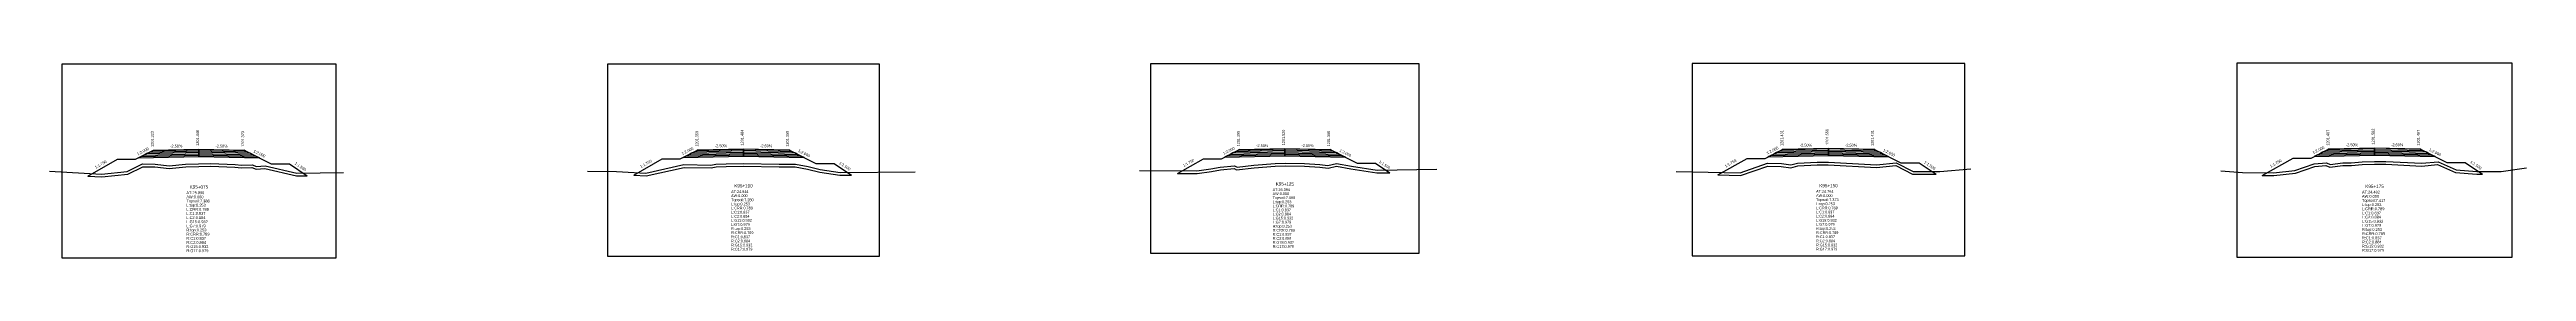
# Model space of a CAD drawing. Extents: x -7 to 78429, y 1189 to 1262.
# Drawn here: x 22939.5 to 23213.1, y 1189.4 to 1211 of the extents above; entities that cross this region are included whole.
import ezdxf
from ezdxf.enums import TextEntityAlignment as Align

# ---------------------------------------------------------------- set-up
doc = ezdxf.new("R2010")
doc.units = 0

msp = doc.modelspace()

# ---------------------------------------------------------------- linework, layer by layer
at = {"layer": 'A4_BORDER', "color": 7}
for points in [[(22940.831, 1189.422), (22971.139, 1189.422), (22971.139, 1210.852), (22940.831, 1210.852), (22940.831, 1189.422)], [(23001.112, 1189.608), (23031.19, 1189.608), (23031.19, 1210.875), (23001.112, 1210.875), (23001.112, 1189.608)], [(23061.108, 1189.911), (23090.808, 1189.911), (23090.808, 1210.911), (23061.108, 1210.911), (23061.108, 1189.911)], [(23120.944, 1189.611), (23151.087, 1189.611), (23151.087, 1210.924), (23120.944, 1210.924), (23120.944, 1189.611)], [(23181.137, 1189.466), (23211.541, 1189.466), (23211.541, 1210.963), (23181.137, 1210.963), (23181.137, 1189.466)]]:
    msp.add_lwpolyline(points, dxfattribs=at)
at = {"layer": 'CLEAR_GROUND', "color": 8}
for points in [[(22943.712, 1198.453), (22945.244, 1198.366), (22948.128, 1198.674), (22949.807, 1199.506), (22951.124, 1199.476), (22952.687, 1199.29), (22954.532, 1199.504), (22955.963, 1199.535), (22957.301, 1199.549), (22959.962, 1199.451), (22960.687, 1199.367), (22961.84, 1199.415), (22962.322, 1199.242), (22963.267, 1199.314), (22966.766, 1198.491), (22967.959, 1198.507)], [(23004.021, 1198.57), (23005.391, 1198.501), (23009.592, 1199.433), (23012.571, 1199.389), (23013.134, 1199.48), (23014.243, 1199.538), (23016.149, 1199.578), (23020.102, 1199.503), (23021.865, 1199.486), (23023.221, 1199.241), (23024.566, 1198.912), (23026.791, 1198.559), (23028.083, 1198.571)], [(23064.099, 1198.761), (23066.257, 1198.757), (23067.838, 1198.969), (23068.836, 1199.147), (23070.346, 1199.299), (23070.632, 1199.147), (23072.573, 1199.362), (23074.895, 1199.562), (23076.007, 1199.601), (23078.125, 1199.559), (23079.806, 1199.466), (23080.726, 1199.348), (23081.67, 1199.547), (23083.254, 1199.28), (23086.132, 1198.816), (23087.539, 1198.841)], [(23123.799, 1198.593), (23126.29, 1198.54), (23129.331, 1199.578), (23130.79, 1199.544), (23131.873, 1199.398), (23132.645, 1199.59), (23134.776, 1199.724), (23135.994, 1199.703), (23141.314, 1199.423), (23143.446, 1199.64), (23145.282, 1198.691), (23147.913, 1198.666)], [(23183.942, 1198.526), (23185.2, 1198.513), (23187.604, 1198.785), (23189.742, 1199.529), (23190.968, 1199.626), (23191.385, 1199.436), (23192.85, 1199.623), (23193.791, 1199.635), (23194.977, 1199.739), (23196.333, 1199.772), (23197.597, 1199.773), (23201.574, 1199.578), (23203.308, 1199.737), (23205.301, 1198.878), (23207.633, 1198.685), (23208.264, 1198.683)]]:
    msp.add_lwpolyline(points, dxfattribs=at)
at = {"layer": 'DESIGN_ROAD_TRIMMED', "color": 1}
for points in [[(22943.712, 1198.453), (22946.985, 1200.323), (22948.985, 1200.323), (22950.985, 1201.323), (22950.985, 1201.323), (22950.88, 1201.27), (22950.88, 1201.27), (22950.564, 1201.112), (22950.564, 1201.112), (22950.248, 1200.955), (22950.248, 1200.955), (22949.932, 1200.797), (22949.932, 1200.797), (22949.616, 1200.639), (22949.616, 1200.639), (22949.301, 1200.481), (22955.985, 1200.648), (22955.985, 1200.798), (22955.985, 1200.798), (22955.985, 1200.948), (22955.985, 1200.948), (22955.985, 1201.098), (22955.985, 1201.098), (22955.985, 1201.248), (22955.985, 1201.248), (22955.985, 1201.398), (22955.985, 1201.398), (22955.985, 1201.448), (22955.985, 1201.448), (22955.985, 1201.448), (22955.985, 1201.448), (22955.985, 1201.448), (22955.985, 1201.398), (22955.985, 1201.398), (22955.985, 1201.248), (22955.985, 1201.248), (22955.985, 1201.098), (22955.985, 1201.098), (22955.985, 1200.948), (22955.985, 1200.948), (22955.985, 1200.798), (22955.985, 1200.798), (22955.985, 1200.648), (22962.669, 1200.481), (22962.353, 1200.639), (22962.353, 1200.639), (22962.038, 1200.797), (22962.038, 1200.797), (22961.722, 1200.955), (22961.722, 1200.955), (22961.406, 1201.112), (22961.406, 1201.112), (22961.09, 1201.27), (22961.09, 1201.27), (22960.985, 1201.323), (22960.985, 1201.323), (22963.985, 1199.823), (22965.985, 1199.823), (22967.959, 1198.507)], [(23004.021, 1198.57), (23007.151, 1200.359), (23009.151, 1200.359), (23011.151, 1201.359), (23011.151, 1201.359), (23011.046, 1201.306), (23011.046, 1201.306), (23010.73, 1201.148), (23010.73, 1201.148), (23010.414, 1200.991), (23010.414, 1200.991), (23010.098, 1200.833), (23010.098, 1200.833), (23009.783, 1200.675), (23009.783, 1200.675), (23009.467, 1200.517), (23016.151, 1200.684), (23016.151, 1200.834), (23016.151, 1200.834), (23016.151, 1200.984), (23016.151, 1200.984), (23016.151, 1201.134), (23016.151, 1201.134), (23016.151, 1201.284), (23016.151, 1201.284), (23016.151, 1201.434), (23016.151, 1201.434), (23016.151, 1201.484), (23016.151, 1201.484), (23016.151, 1201.484), (23016.151, 1201.484), (23016.151, 1201.484), (23016.151, 1201.434), (23016.151, 1201.434), (23016.151, 1201.284), (23016.151, 1201.284), (23016.151, 1201.134), (23016.151, 1201.134), (23016.151, 1200.984), (23016.151, 1200.984), (23016.151, 1200.834), (23016.151, 1200.834), (23016.151, 1200.684), (23022.835, 1200.517), (23022.519, 1200.675), (23022.519, 1200.675), (23022.204, 1200.833), (23022.204, 1200.833), (23021.888, 1200.991), (23021.888, 1200.991), (23021.572, 1201.148), (23021.572, 1201.148), (23021.256, 1201.306), (23021.256, 1201.306), (23021.151, 1201.359), (23021.151, 1201.359), (23024.151, 1199.859), (23026.151, 1199.859), (23028.083, 1198.571)], [(23064.099, 1198.761), (23066.958, 1200.395), (23068.958, 1200.395), (23070.958, 1201.395), (23070.958, 1201.395), (23070.852, 1201.342), (23070.852, 1201.342), (23070.537, 1201.184), (23070.537, 1201.184), (23070.221, 1201.027), (23070.221, 1201.027), (23069.905, 1200.869), (23069.905, 1200.869), (23069.589, 1200.711), (23069.589, 1200.711), (23069.273, 1200.553), (23075.958, 1200.72), (23075.958, 1200.87), (23075.958, 1200.87), (23075.958, 1201.02), (23075.958, 1201.02), (23075.958, 1201.17), (23075.958, 1201.17), (23075.958, 1201.32), (23075.958, 1201.32), (23075.958, 1201.47), (23075.958, 1201.47), (23075.958, 1201.52), (23075.958, 1201.52), (23075.958, 1201.52), (23075.958, 1201.52), (23075.958, 1201.52), (23075.958, 1201.47), (23075.958, 1201.47), (23075.958, 1201.32), (23075.958, 1201.32), (23075.958, 1201.17), (23075.958, 1201.17), (23075.958, 1201.02), (23075.958, 1201.02), (23075.958, 1200.87), (23075.958, 1200.87), (23075.958, 1200.72), (23082.642, 1200.553), (23082.326, 1200.711), (23082.326, 1200.711), (23082.01, 1200.869), (23082.01, 1200.869), (23081.694, 1201.027), (23081.694, 1201.027), (23081.379, 1201.184), (23081.379, 1201.184), (23081.063, 1201.342), (23081.063, 1201.342), (23080.958, 1201.395), (23080.958, 1201.395), (23083.958, 1199.895), (23085.958, 1199.895), (23087.539, 1198.841)], [(23123.799, 1198.593), (23127.015, 1200.431), (23129.015, 1200.431), (23131.015, 1201.431), (23131.015, 1201.431), (23130.91, 1201.378), (23130.91, 1201.378), (23130.594, 1201.22), (23130.594, 1201.22), (23130.279, 1201.063), (23130.279, 1201.063), (23129.963, 1200.905), (23129.963, 1200.905), (23129.647, 1200.747), (23129.647, 1200.747), (23129.331, 1200.589), (23136.015, 1200.756), (23136.015, 1200.906), (23136.015, 1200.906), (23136.015, 1201.056), (23136.015, 1201.056), (23136.015, 1201.206), (23136.015, 1201.206), (23136.015, 1201.356), (23136.015, 1201.356), (23136.015, 1201.506), (23136.015, 1201.506), (23136.015, 1201.556), (23136.015, 1201.556), (23136.015, 1201.556), (23136.015, 1201.556), (23136.015, 1201.556), (23136.015, 1201.506), (23136.015, 1201.506), (23136.015, 1201.356), (23136.015, 1201.356), (23136.015, 1201.206), (23136.015, 1201.206), (23136.015, 1201.056), (23136.015, 1201.056), (23136.015, 1200.906), (23136.015, 1200.906), (23136.015, 1200.756), (23142.7, 1200.589), (23142.384, 1200.747), (23142.384, 1200.747), (23142.068, 1200.905), (23142.068, 1200.905), (23141.752, 1201.063), (23141.752, 1201.063), (23141.437, 1201.22), (23141.437, 1201.22), (23141.121, 1201.378), (23141.121, 1201.378), (23141.015, 1201.431), (23141.015, 1201.431), (23144.015, 1199.931), (23146.015, 1199.931), (23147.913, 1198.666)], [(23183.942, 1198.526), (23187.339, 1200.467), (23189.339, 1200.467), (23191.339, 1201.467), (23191.339, 1201.467), (23191.234, 1201.414), (23191.234, 1201.414), (23190.918, 1201.256), (23190.918, 1201.256), (23190.602, 1201.099), (23190.602, 1201.099), (23190.286, 1200.941), (23190.286, 1200.941), (23189.971, 1200.783), (23189.971, 1200.783), (23189.655, 1200.625), (23196.339, 1200.792), (23196.339, 1200.942), (23196.339, 1200.942), (23196.339, 1201.092), (23196.339, 1201.092), (23196.339, 1201.242), (23196.339, 1201.242), (23196.339, 1201.392), (23196.339, 1201.392), (23196.339, 1201.542), (23196.339, 1201.542), (23196.339, 1201.592), (23196.339, 1201.592), (23196.339, 1201.592), (23196.339, 1201.592), (23196.339, 1201.592), (23196.339, 1201.542), (23196.339, 1201.542), (23196.339, 1201.392), (23196.339, 1201.392), (23196.339, 1201.242), (23196.339, 1201.242), (23196.339, 1201.092), (23196.339, 1201.092), (23196.339, 1200.942), (23196.339, 1200.942), (23196.339, 1200.792), (23203.023, 1200.625), (23202.707, 1200.783), (23202.707, 1200.783), (23202.392, 1200.941), (23202.392, 1200.941), (23202.076, 1201.099), (23202.076, 1201.099), (23201.76, 1201.256), (23201.76, 1201.256), (23201.444, 1201.414), (23201.444, 1201.414), (23201.339, 1201.467), (23201.339, 1201.467), (23204.339, 1199.967), (23206.339, 1199.967), (23208.264, 1198.683)]]:
    msp.add_lwpolyline(points, dxfattribs=at)
at = {"layer": 'FINISHED_ROAD', "color": 2}
for points in [[(22946.985, 1200.323), (22948.985, 1200.323), (22950.985, 1201.323), (22950.985, 1201.323), (22955.985, 1201.448), (22960.985, 1201.323), (22960.985, 1201.323), (22963.985, 1199.823), (22965.985, 1199.823)], [(23007.151, 1200.359), (23009.151, 1200.359), (23011.151, 1201.359), (23011.151, 1201.359), (23016.151, 1201.484), (23021.151, 1201.359), (23021.151, 1201.359), (23024.151, 1199.859), (23026.151, 1199.859)], [(23066.958, 1200.395), (23068.958, 1200.395), (23070.958, 1201.395), (23070.958, 1201.395), (23075.958, 1201.52), (23080.958, 1201.395), (23080.958, 1201.395), (23083.958, 1199.895), (23085.958, 1199.895)], [(23127.015, 1200.431), (23129.015, 1200.431), (23131.015, 1201.431), (23131.015, 1201.431), (23136.015, 1201.556), (23141.015, 1201.431), (23141.015, 1201.431), (23144.015, 1199.931), (23146.015, 1199.931)], [(23187.339, 1200.467), (23189.339, 1200.467), (23191.339, 1201.467), (23191.339, 1201.467), (23196.339, 1201.592), (23201.339, 1201.467), (23201.339, 1201.467), (23204.339, 1199.967), (23206.339, 1199.967)]]:
    msp.add_lwpolyline(points, dxfattribs=at)
at = {"layer": 'LAYER_0', "color": 4}
for points in [[(22950.985, 1201.323), (22950.88, 1201.27), (22955.985, 1201.398), (22955.985, 1201.448)], [(23011.151, 1201.359), (23011.046, 1201.306), (23016.151, 1201.434), (23016.151, 1201.484)], [(23070.958, 1201.395), (23070.852, 1201.342), (23075.958, 1201.47), (23075.958, 1201.52)], [(23131.015, 1201.431), (23130.91, 1201.378), (23136.015, 1201.506), (23136.015, 1201.556)], [(23191.339, 1201.467), (23191.234, 1201.414), (23196.339, 1201.542), (23196.339, 1201.592)]]:
    msp.add_lwpolyline(points, dxfattribs=at)
at = {"layer": 'LAYER_1', "color": 4}
for points in [[(22950.88, 1201.27), (22950.564, 1201.112), (22955.985, 1201.248), (22955.985, 1201.398)], [(23011.046, 1201.306), (23010.73, 1201.148), (23016.151, 1201.284), (23016.151, 1201.434)], [(23070.852, 1201.342), (23070.537, 1201.184), (23075.958, 1201.32), (23075.958, 1201.47)], [(23130.91, 1201.378), (23130.594, 1201.22), (23136.015, 1201.356), (23136.015, 1201.506)], [(23191.234, 1201.414), (23190.918, 1201.256), (23196.339, 1201.392), (23196.339, 1201.542)]]:
    msp.add_lwpolyline(points, dxfattribs=at)
at = {"layer": 'LAYER_10', "color": 6}
for points in [[(22962.038, 1200.797), (22962.353, 1200.639), (22955.985, 1200.798), (22955.985, 1200.948)], [(23022.204, 1200.833), (23022.519, 1200.675), (23016.151, 1200.834), (23016.151, 1200.984)], [(23082.01, 1200.869), (23082.326, 1200.711), (23075.958, 1200.87), (23075.958, 1201.02)], [(23142.068, 1200.905), (23142.384, 1200.747), (23136.015, 1200.906), (23136.015, 1201.056)], [(23202.392, 1200.941), (23202.707, 1200.783), (23196.339, 1200.942), (23196.339, 1201.092)]]:
    msp.add_lwpolyline(points, dxfattribs=at)
at = {"layer": 'LAYER_11', "color": 6}
for points in [[(22962.353, 1200.639), (22962.669, 1200.481), (22955.985, 1200.648), (22955.985, 1200.798)], [(23022.519, 1200.675), (23022.835, 1200.517), (23016.151, 1200.684), (23016.151, 1200.834)], [(23082.326, 1200.711), (23082.642, 1200.553), (23075.958, 1200.72), (23075.958, 1200.87)], [(23142.384, 1200.747), (23142.7, 1200.589), (23136.015, 1200.756), (23136.015, 1200.906)], [(23202.707, 1200.783), (23203.023, 1200.625), (23196.339, 1200.792), (23196.339, 1200.942)]]:
    msp.add_lwpolyline(points, dxfattribs=at)
at = {"layer": 'LAYER_2', "color": 4}
for points in [[(23010.73, 1201.148), (23010.414, 1200.991), (23016.151, 1201.134), (23016.151, 1201.284)], [(23070.537, 1201.184), (23070.221, 1201.027), (23075.958, 1201.17), (23075.958, 1201.32)], [(23130.594, 1201.22), (23130.279, 1201.063), (23136.015, 1201.206), (23136.015, 1201.356)], [(23190.918, 1201.256), (23190.602, 1201.099), (23196.339, 1201.242), (23196.339, 1201.392)], [(22950.564, 1201.112), (22950.248, 1200.955), (22955.985, 1201.098), (22955.985, 1201.248)]]:
    msp.add_lwpolyline(points, dxfattribs=at)
at = {"layer": 'LAYER_3', "color": 4}
for points in [[(22950.248, 1200.955), (22949.932, 1200.797), (22955.985, 1200.948), (22955.985, 1201.098)], [(23010.414, 1200.991), (23010.098, 1200.833), (23016.151, 1200.984), (23016.151, 1201.134)], [(23070.221, 1201.027), (23069.905, 1200.869), (23075.958, 1201.02), (23075.958, 1201.17)], [(23130.279, 1201.063), (23129.963, 1200.905), (23136.015, 1201.056), (23136.015, 1201.206)], [(23190.602, 1201.099), (23190.286, 1200.941), (23196.339, 1201.092), (23196.339, 1201.242)]]:
    msp.add_lwpolyline(points, dxfattribs=at)
at = {"layer": 'LAYER_4', "color": 4}
for points in [[(22949.932, 1200.797), (22949.616, 1200.639), (22955.985, 1200.798), (22955.985, 1200.948)], [(23010.098, 1200.833), (23009.783, 1200.675), (23016.151, 1200.834), (23016.151, 1200.984)], [(23069.905, 1200.869), (23069.589, 1200.711), (23075.958, 1200.87), (23075.958, 1201.02)], [(23129.963, 1200.905), (23129.647, 1200.747), (23136.015, 1200.906), (23136.015, 1201.056)], [(23190.286, 1200.941), (23189.971, 1200.783), (23196.339, 1200.942), (23196.339, 1201.092)]]:
    msp.add_lwpolyline(points, dxfattribs=at)
at = {"layer": 'LAYER_5', "color": 4}
for points in [[(22949.616, 1200.639), (22949.301, 1200.481), (22955.985, 1200.648), (22955.985, 1200.798)], [(23009.783, 1200.675), (23009.467, 1200.517), (23016.151, 1200.684), (23016.151, 1200.834)], [(23069.589, 1200.711), (23069.273, 1200.553), (23075.958, 1200.72), (23075.958, 1200.87)], [(23129.647, 1200.747), (23129.331, 1200.589), (23136.015, 1200.756), (23136.015, 1200.906)], [(23189.971, 1200.783), (23189.655, 1200.625), (23196.339, 1200.792), (23196.339, 1200.942)]]:
    msp.add_lwpolyline(points, dxfattribs=at)
at = {"layer": 'LAYER_6', "color": 6}
for points in [[(22960.985, 1201.323), (22961.09, 1201.27), (22955.985, 1201.398), (22955.985, 1201.448)], [(23021.151, 1201.359), (23021.256, 1201.306), (23016.151, 1201.434), (23016.151, 1201.484)], [(23080.958, 1201.395), (23081.063, 1201.342), (23075.958, 1201.47), (23075.958, 1201.52)], [(23141.015, 1201.431), (23141.121, 1201.378), (23136.015, 1201.506), (23136.015, 1201.556)], [(23201.339, 1201.467), (23201.444, 1201.414), (23196.339, 1201.542), (23196.339, 1201.592)]]:
    msp.add_lwpolyline(points, dxfattribs=at)
at = {"layer": 'LAYER_7', "color": 6}
for points in [[(22961.09, 1201.27), (22961.406, 1201.112), (22955.985, 1201.248), (22955.985, 1201.398)], [(23021.256, 1201.306), (23021.572, 1201.148), (23016.151, 1201.284), (23016.151, 1201.434)], [(23081.063, 1201.342), (23081.379, 1201.184), (23075.958, 1201.32), (23075.958, 1201.47)], [(23141.121, 1201.378), (23141.437, 1201.22), (23136.015, 1201.356), (23136.015, 1201.506)], [(23201.444, 1201.414), (23201.76, 1201.256), (23196.339, 1201.392), (23196.339, 1201.542)]]:
    msp.add_lwpolyline(points, dxfattribs=at)
at = {"layer": 'LAYER_8', "color": 6}
for points in [[(23021.572, 1201.148), (23021.888, 1200.991), (23016.151, 1201.134), (23016.151, 1201.284)], [(23081.379, 1201.184), (23081.694, 1201.027), (23075.958, 1201.17), (23075.958, 1201.32)], [(23141.437, 1201.22), (23141.752, 1201.063), (23136.015, 1201.206), (23136.015, 1201.356)], [(23201.76, 1201.256), (23202.076, 1201.099), (23196.339, 1201.242), (23196.339, 1201.392)], [(22961.406, 1201.112), (22961.722, 1200.955), (22955.985, 1201.098), (22955.985, 1201.248)]]:
    msp.add_lwpolyline(points, dxfattribs=at)
at = {"layer": 'LAYER_9', "color": 6}
for points in [[(22961.722, 1200.955), (22962.038, 1200.797), (22955.985, 1200.948), (22955.985, 1201.098)], [(23021.888, 1200.991), (23022.204, 1200.833), (23016.151, 1200.984), (23016.151, 1201.134)], [(23081.694, 1201.027), (23082.01, 1200.869), (23075.958, 1201.02), (23075.958, 1201.17)], [(23141.752, 1201.063), (23142.068, 1200.905), (23136.015, 1201.056), (23136.015, 1201.206)], [(23202.076, 1201.099), (23202.392, 1200.941), (23196.339, 1201.092), (23196.339, 1201.242)]]:
    msp.add_lwpolyline(points, dxfattribs=at)
at = {"layer": 'NATURAL_GROUND', "color": 3}
for points in [[(22939.484, 1198.993), (22945.237, 1198.667), (22948.043, 1198.967), (22949.74, 1199.808), (22951.145, 1199.776), (22952.688, 1199.592), (22954.512, 1199.804), (22955.958, 1199.835), (22957.305, 1199.849), (22959.985, 1199.75), (22960.698, 1199.668), (22961.886, 1199.717), (22962.363, 1199.546), (22963.291, 1199.617), (22966.799, 1198.791), (22971.975, 1198.862)], [(22998.92, 1198.997), (23002.125, 1198.966), (23005.366, 1198.803), (23009.561, 1199.733), (23012.549, 1199.689), (23013.102, 1199.779), (23014.232, 1199.838), (23016.149, 1199.878), (23020.106, 1199.803), (23021.893, 1199.786), (23023.283, 1199.535), (23024.625, 1199.206), (23026.813, 1198.859), (23035.119, 1198.937)], [(23059.884, 1199.07), (23066.238, 1199.057), (23067.792, 1199.265), (23068.795, 1199.444), (23070.407, 1199.607), (23070.692, 1199.455), (23072.544, 1199.661), (23074.877, 1199.862), (23076.005, 1199.901), (23078.137, 1199.859), (23079.834, 1199.765), (23080.714, 1199.652), (23081.664, 1199.852), (23083.303, 1199.576), (23086.154, 1199.116), (23092.757, 1199.233)], [(23119.182, 1198.991), (23126.243, 1198.841), (23129.284, 1199.879), (23130.813, 1199.844), (23131.856, 1199.703), (23132.599, 1199.888), (23134.769, 1200.024), (23136.004, 1200.003), (23141.306, 1199.724), (23143.504, 1199.948), (23145.356, 1198.99), (23148.328, 1198.962), (23151.745, 1199.278)], [(23179.372, 1199.06), (23181.761, 1198.848), (23185.185, 1198.813), (23187.537, 1199.079), (23189.68, 1199.825), (23191.022, 1199.931), (23191.432, 1199.744), (23192.829, 1199.923), (23193.776, 1199.935), (23194.96, 1200.039), (23196.329, 1200.072), (23197.604, 1200.073), (23201.568, 1199.879), (23203.357, 1200.043), (23205.375, 1199.173), (23207.646, 1198.985), (23210.319, 1198.978), (23213.125, 1199.367)]]:
    msp.add_lwpolyline(points, dxfattribs=at)
at = {"layer": 'STRUCTURE_LEFT', "color": 4}
for points in [[(22950.985, 1201.323), (22950.88, 1201.27), (22950.88, 1201.27), (22950.564, 1201.112), (22950.564, 1201.112), (22950.248, 1200.955), (22950.248, 1200.955), (22949.932, 1200.797), (22949.932, 1200.797), (22949.616, 1200.639), (22949.616, 1200.639), (22949.301, 1200.481), (22955.985, 1200.648), (22955.985, 1200.798), (22955.985, 1200.798), (22955.985, 1200.948), (22955.985, 1200.948), (22955.985, 1201.098), (22955.985, 1201.098), (22955.985, 1201.248), (22955.985, 1201.248), (22955.985, 1201.398), (22955.985, 1201.398), (22955.985, 1201.448), (22955.985, 1201.448)], [(23011.151, 1201.359), (23011.046, 1201.306), (23011.046, 1201.306), (23010.73, 1201.148), (23010.73, 1201.148), (23010.414, 1200.991), (23010.414, 1200.991), (23010.098, 1200.833), (23010.098, 1200.833), (23009.783, 1200.675), (23009.783, 1200.675), (23009.467, 1200.517), (23016.151, 1200.684), (23016.151, 1200.834), (23016.151, 1200.834), (23016.151, 1200.984), (23016.151, 1200.984), (23016.151, 1201.134), (23016.151, 1201.134), (23016.151, 1201.284), (23016.151, 1201.284), (23016.151, 1201.434), (23016.151, 1201.434), (23016.151, 1201.484), (23016.151, 1201.484)], [(23070.958, 1201.395), (23070.852, 1201.342), (23070.852, 1201.342), (23070.537, 1201.184), (23070.537, 1201.184), (23070.221, 1201.027), (23070.221, 1201.027), (23069.905, 1200.869), (23069.905, 1200.869), (23069.589, 1200.711), (23069.589, 1200.711), (23069.273, 1200.553), (23075.958, 1200.72), (23075.958, 1200.87), (23075.958, 1200.87), (23075.958, 1201.02), (23075.958, 1201.02), (23075.958, 1201.17), (23075.958, 1201.17), (23075.958, 1201.32), (23075.958, 1201.32), (23075.958, 1201.47), (23075.958, 1201.47), (23075.958, 1201.52), (23075.958, 1201.52)], [(23131.015, 1201.431), (23130.91, 1201.378), (23130.91, 1201.378), (23130.594, 1201.22), (23130.594, 1201.22), (23130.279, 1201.063), (23130.279, 1201.063), (23129.963, 1200.905), (23129.963, 1200.905), (23129.647, 1200.747), (23129.647, 1200.747), (23129.331, 1200.589), (23136.015, 1200.756), (23136.015, 1200.906), (23136.015, 1200.906), (23136.015, 1201.056), (23136.015, 1201.056), (23136.015, 1201.206), (23136.015, 1201.206), (23136.015, 1201.356), (23136.015, 1201.356), (23136.015, 1201.506), (23136.015, 1201.506), (23136.015, 1201.556), (23136.015, 1201.556)], [(23191.339, 1201.467), (23191.234, 1201.414), (23191.234, 1201.414), (23190.918, 1201.256), (23190.918, 1201.256), (23190.602, 1201.099), (23190.602, 1201.099), (23190.286, 1200.941), (23190.286, 1200.941), (23189.971, 1200.783), (23189.971, 1200.783), (23189.655, 1200.625), (23196.339, 1200.792), (23196.339, 1200.942), (23196.339, 1200.942), (23196.339, 1201.092), (23196.339, 1201.092), (23196.339, 1201.242), (23196.339, 1201.242), (23196.339, 1201.392), (23196.339, 1201.392), (23196.339, 1201.542), (23196.339, 1201.542), (23196.339, 1201.592), (23196.339, 1201.592)]]:
    msp.add_lwpolyline(points, dxfattribs=at)
at = {"layer": 'STRUCTURE_RIGHT', "color": 6}
for points in [[(22955.985, 1201.448), (22955.985, 1201.448), (22955.985, 1201.398), (22955.985, 1201.398), (22955.985, 1201.248), (22955.985, 1201.248), (22955.985, 1201.098), (22955.985, 1201.098), (22955.985, 1200.948), (22955.985, 1200.948), (22955.985, 1200.798), (22955.985, 1200.798), (22955.985, 1200.648), (22962.669, 1200.481), (22962.353, 1200.639), (22962.353, 1200.639), (22962.038, 1200.797), (22962.038, 1200.797), (22961.722, 1200.955), (22961.722, 1200.955), (22961.406, 1201.112), (22961.406, 1201.112), (22961.09, 1201.27), (22961.09, 1201.27), (22960.985, 1201.323)], [(23016.151, 1201.484), (23016.151, 1201.484), (23016.151, 1201.434), (23016.151, 1201.434), (23016.151, 1201.284), (23016.151, 1201.284), (23016.151, 1201.134), (23016.151, 1201.134), (23016.151, 1200.984), (23016.151, 1200.984), (23016.151, 1200.834), (23016.151, 1200.834), (23016.151, 1200.684), (23022.835, 1200.517), (23022.519, 1200.675), (23022.519, 1200.675), (23022.204, 1200.833), (23022.204, 1200.833), (23021.888, 1200.991), (23021.888, 1200.991), (23021.572, 1201.148), (23021.572, 1201.148), (23021.256, 1201.306), (23021.256, 1201.306), (23021.151, 1201.359)], [(23075.958, 1201.52), (23075.958, 1201.52), (23075.958, 1201.47), (23075.958, 1201.47), (23075.958, 1201.32), (23075.958, 1201.32), (23075.958, 1201.17), (23075.958, 1201.17), (23075.958, 1201.02), (23075.958, 1201.02), (23075.958, 1200.87), (23075.958, 1200.87), (23075.958, 1200.72), (23082.642, 1200.553), (23082.326, 1200.711), (23082.326, 1200.711), (23082.01, 1200.869), (23082.01, 1200.869), (23081.694, 1201.027), (23081.694, 1201.027), (23081.379, 1201.184), (23081.379, 1201.184), (23081.063, 1201.342), (23081.063, 1201.342), (23080.958, 1201.395)], [(23136.015, 1201.556), (23136.015, 1201.556), (23136.015, 1201.506), (23136.015, 1201.506), (23136.015, 1201.356), (23136.015, 1201.356), (23136.015, 1201.206), (23136.015, 1201.206), (23136.015, 1201.056), (23136.015, 1201.056), (23136.015, 1200.906), (23136.015, 1200.906), (23136.015, 1200.756), (23142.7, 1200.589), (23142.384, 1200.747), (23142.384, 1200.747), (23142.068, 1200.905), (23142.068, 1200.905), (23141.752, 1201.063), (23141.752, 1201.063), (23141.437, 1201.22), (23141.437, 1201.22), (23141.121, 1201.378), (23141.121, 1201.378), (23141.015, 1201.431)], [(23196.339, 1201.592), (23196.339, 1201.592), (23196.339, 1201.542), (23196.339, 1201.542), (23196.339, 1201.392), (23196.339, 1201.392), (23196.339, 1201.242), (23196.339, 1201.242), (23196.339, 1201.092), (23196.339, 1201.092), (23196.339, 1200.942), (23196.339, 1200.942), (23196.339, 1200.792), (23203.023, 1200.625), (23202.707, 1200.783), (23202.707, 1200.783), (23202.392, 1200.941), (23202.392, 1200.941), (23202.076, 1201.099), (23202.076, 1201.099), (23201.76, 1201.256), (23201.76, 1201.256), (23201.444, 1201.414), (23201.444, 1201.414), (23201.339, 1201.467)]]:
    msp.add_lwpolyline(points, dxfattribs=at)

# ---------------------------------------------------------------- texts
at = {"layer": 'INFO_TEXT'}
for s, height, p in [('AT:25.890', 0.31, (22954.607, 1196.463)), ('AW:0.000', 0.31, (22954.607, 1196.004)), ('Topsoil:7.386', 0.31, (22954.607, 1195.545)), ('AT:24.944', 0.3, (23014.784, 1196.595)), ('AW:0.000', 0.3, (23014.784, 1196.14)), ('Topsoil:7.280', 0.3, (23014.784, 1195.684)), ('AT:25.394', 0.3, (23074.608, 1196.811)), ('AW:0.000', 0.3, (23074.608, 1196.361)), ('Topsoil:7.089', 0.3, (23074.608, 1195.911)), ('AT:24.764', 0.3, (23134.645, 1196.614)), ('AW:0.000', 0.3, (23134.645, 1196.157)), ('Topsoil:7.373', 0.3, (23134.645, 1195.7)), ('AT:24.482', 0.31, (23194.957, 1196.53)), ('AW:0.000', 0.31, (23194.957, 1196.069)), ('Topsoil:7.417', 0.31, (23194.957, 1195.608)), ('L:top:0.253', 0.31, (22954.607, 1195.085)), ('L:CRR:0.789', 0.31, (22954.607, 1194.626)), ('L:C1:0.837', 0.31, (22954.607, 1194.167)), ('L:C2:0.884', 0.31, (22954.607, 1193.708)), ('L:G15:0.932', 0.31, (22954.607, 1193.248)), ('L:G7:0.979', 0.31, (22954.607, 1192.789)), ('L:top:0.253', 0.3, (23014.784, 1195.228)), ('L:CRR:0.789', 0.3, (23014.784, 1194.773)), ('L:C1:0.837', 0.3, (23014.784, 1194.317)), ('L:C2:0.884', 0.3, (23014.784, 1193.861)), ('L:G15:0.932', 0.3, (23014.784, 1193.405)), ('L:G7:0.979', 0.3, (23014.784, 1192.95)), ('L:top:0.253', 0.3, (23074.608, 1195.461)), ('L:CRR:0.789', 0.3, (23074.608, 1195.011)), ('L:C1:0.837', 0.3, (23074.608, 1194.561)), ('L:C2:0.884', 0.3, (23074.608, 1194.111)), ('L:G15:0.932', 0.3, (23074.608, 1193.661)), ('L:G7:0.979', 0.3, (23074.608, 1193.211)), ('L:top:0.253', 0.3, (23134.645, 1195.244)), ('L:CRR:0.789', 0.3, (23134.645, 1194.787)), ('L:C1:0.837', 0.3, (23134.645, 1194.33)), ('L:C2:0.884', 0.3, (23134.645, 1193.874)), ('L:G15:0.932', 0.3, (23134.645, 1193.417)), ('L:G7:0.979', 0.3, (23134.645, 1192.96)), ('L:top:0.253', 0.31, (23194.957, 1195.148)), ('L:CRR:0.789', 0.31, (23194.957, 1194.687)), ('L:C1:0.837', 0.31, (23194.957, 1194.226)), ('L:C2:0.884', 0.31, (23194.957, 1193.766)), ('L:G15:0.932', 0.31, (23194.957, 1193.305)), ('L:G7:0.979', 0.31, (23194.957, 1192.844)), ('R:top:0.253', 0.31, (22954.607, 1192.33)), ('R:CRR:0.789', 0.31, (22954.607, 1191.871)), ('R:C1:0.837', 0.31, (22954.607, 1191.412)), ('R:C2:0.884', 0.31, (22954.607, 1190.952)), ('R:G15:0.932', 0.31, (22954.607, 1190.493)), ('R:G17:0.979', 0.31, (22954.607, 1190.034)), ('R:top:0.253', 0.3, (23014.784, 1192.494)), ('R:CRR:0.789', 0.3, (23014.784, 1192.038)), ('R:C1:0.837', 0.3, (23014.784, 1191.582)), ('R:C2:0.884', 0.3, (23014.784, 1191.127)), ('R:G15:0.932', 0.3, (23014.784, 1190.671)), ('R:G17:0.979', 0.3, (23014.784, 1190.215)), ('R:top:0.253', 0.3, (23074.608, 1192.761)), ('R:CRR:0.789', 0.3, (23074.608, 1192.311)), ('R:C1:0.837', 0.3, (23074.608, 1191.861)), ('R:C2:0.884', 0.3, (23074.608, 1191.411)), ('R:G15:0.932', 0.3, (23074.608, 1190.961)), ('R:G17:0.979', 0.3, (23074.608, 1190.511)), ('R:top:0.253', 0.3, (23134.645, 1192.503)), ('R:CRR:0.789', 0.3, (23134.645, 1192.047)), ('R:C1:0.837', 0.3, (23134.645, 1191.59)), ('R:C2:0.884', 0.3, (23134.645, 1191.133)), ('R:G15:0.932', 0.3, (23134.645, 1190.677)), ('R:G17:0.979', 0.3, (23134.645, 1190.22)), ('R:top:0.253', 0.31, (23194.957, 1192.384)), ('R:CRR:0.789', 0.31, (23194.957, 1191.923)), ('R:C1:0.837', 0.31, (23194.957, 1191.462)), ('R:C2:0.884', 0.31, (23194.957, 1191.002)), ('R:G15:0.932', 0.31, (23194.957, 1190.541)), ('R:G17:0.979', 0.31, (23194.957, 1190.08))]:
    msp.add_text(s, height=height, dxfattribs=at).set_placement(p)
at = {"layer": 'LEFT_TEXT_H'}
for s, height, p in [('1201.323', 0.306, (22950.985, 1201.69)), ('1201.359', 0.304, (23011.151, 1201.724)), ('1201.395', 0.3, (23070.958, 1201.755)), ('1201.431', 0.304, (23131.015, 1201.796)), ('1201.467', 0.307, (23191.339, 1201.836))]:
    msp.add_text(s, height=height, rotation=90, dxfattribs=at).set_placement(p)
at = {"layer": 'POINT_TEXT_H'}
for s, height, p in [('1201.448', 0.306, (22955.985, 1201.815)), ('1201.484', 0.304, (23016.151, 1201.849)), ('1201.520', 0.3, (23075.958, 1201.88)), ('1201.556', 0.304, (23136.015, 1201.921)), ('1201.592', 0.307, (23196.339, 1201.961))]:
    msp.add_text(s, height=height, rotation=90, dxfattribs=at).set_placement(p)
at = {"layer": 'RIGHT_TEXT_H'}
for s, height, p in [('1201.323', 0.306, (22960.985, 1201.69)), ('1201.359', 0.304, (23021.151, 1201.724)), ('1201.395', 0.3, (23080.958, 1201.755)), ('1201.431', 0.304, (23141.015, 1201.796)), ('1201.467', 0.307, (23201.339, 1201.836))]:
    msp.add_text(s, height=height, rotation=90, dxfattribs=at).set_placement(p)
at = {"layer": 'SLOPE_left'}
for s, height, rotation, p in [('1:2.000', 0.306, 26.565, (22949.903, 1200.987)), ('1:2.000', 0.304, 26.565, (23010.069, 1201.022)), ('1:2.000', 0.3, 26.565, (23069.877, 1201.056)), ('1:2.000', 0.304, 26.565, (23129.934, 1201.094)), ('1:2.000', 0.307, 26.565, (23190.257, 1201.132)), ('1:1.750', 0.306, 29.745, (22945.257, 1199.547)), ('1:1.750', 0.304, 29.745, (23005.495, 1199.623)), ('1:1.750', 0.3, 29.745, (23065.439, 1199.734)), ('1:1.750', 0.304, 29.745, (23125.316, 1199.671)), ('1:1.750', 0.307, 29.745, (23185.549, 1199.656))]:
    msp.add_text(s, height=height, rotation=rotation, dxfattribs=at).set_placement(p, align=Align.BOTTOM_CENTER)
at = {"layer": 'SLOPE_right'}
for s, height, rotation, p in [('1:2.000', 0.306, -26.565, (22962.567, 1200.737)), ('1:2.000', 0.304, -26.565, (23022.733, 1200.772)), ('1:2.000', 0.3, -26.565, (23082.538, 1200.806)), ('1:2.000', 0.304, -26.565, (23142.597, 1200.844)), ('1:2.000', 0.307, -26.565, (23202.921, 1200.882)), ('1:1.500', 0.306, -33.69, (22967.074, 1199.318)), ('1:1.500', 0.304, -33.69, (23027.218, 1199.367)), ('1:1.500', 0.3, -33.69, (23086.848, 1199.518)), ('1:1.500', 0.304, -33.69, (23147.066, 1199.45)), ('1:1.500', 0.307, -33.69, (23207.404, 1199.479))]:
    msp.add_text(s, height=height, rotation=rotation, dxfattribs=at).set_placement(p, align=Align.BOTTOM_CENTER)
at = {"layer": 'SLOPE_TEXT'}
for height, p in [(0.306, (22953.485, 1201.63)), (0.306, (22958.485, 1201.63)), (0.304, (23013.651, 1201.665)), (0.304, (23018.651, 1201.665)), (0.3, (23073.458, 1201.697)), (0.3, (23078.458, 1201.697)), (0.304, (23133.515, 1201.737)), (0.304, (23138.515, 1201.737)), (0.307, (23193.839, 1201.775)), (0.307, (23198.839, 1201.775))]:
    msp.add_text('-2.50%', height=height, dxfattribs=at).set_placement(p, align=Align.CENTER)
at = {"layer": 'STATION_TITLE'}
for s, height, p in [('K95+075', 0.367, (22955.985, 1197.075)), ('K95+100', 0.365, (23016.151, 1197.203)), ('K95+125', 0.36, (23075.958, 1197.411)), ('K95+150', 0.365, (23136.015, 1197.223)), ('K95+175', 0.369, (23196.339, 1197.144))]:
    msp.add_text(s, height=height, dxfattribs=at).set_placement(p, align=Align.CENTER)

doc.saveas('drawing.dxf')
